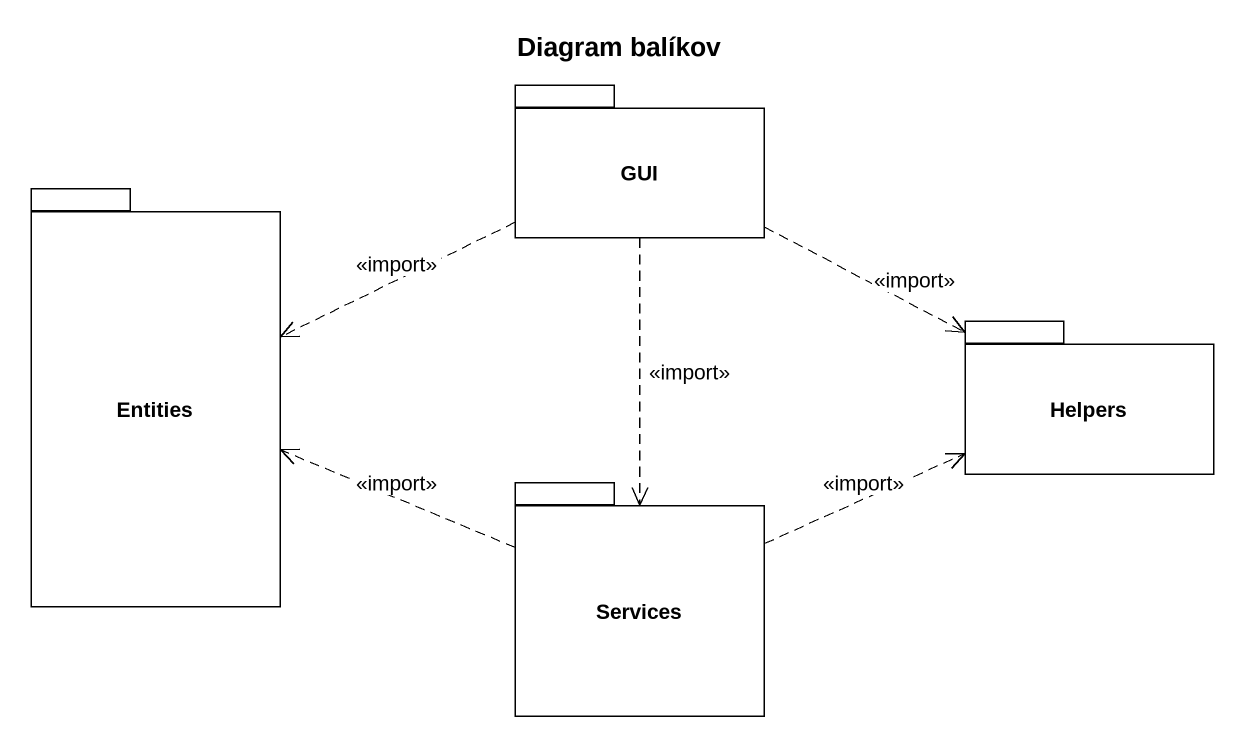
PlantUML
@startuml
title Diagram balíkov
package GUI {
}
package Entities {
}
package Helpers {
}
package Services {
}
GUI .left.> Entities
GUI .left.> Entities : <<import>>
GUI .right.> Helpers
GUI .right.> Helpers : <<import>>
GUI ..> Services
GUI ..> Services : <<import>>
Services .left.> Entities
Services .left.> Entities : <<import>>
Services .right.> Helpers
Services .right.> Helpers : <<import>>
@enduml
